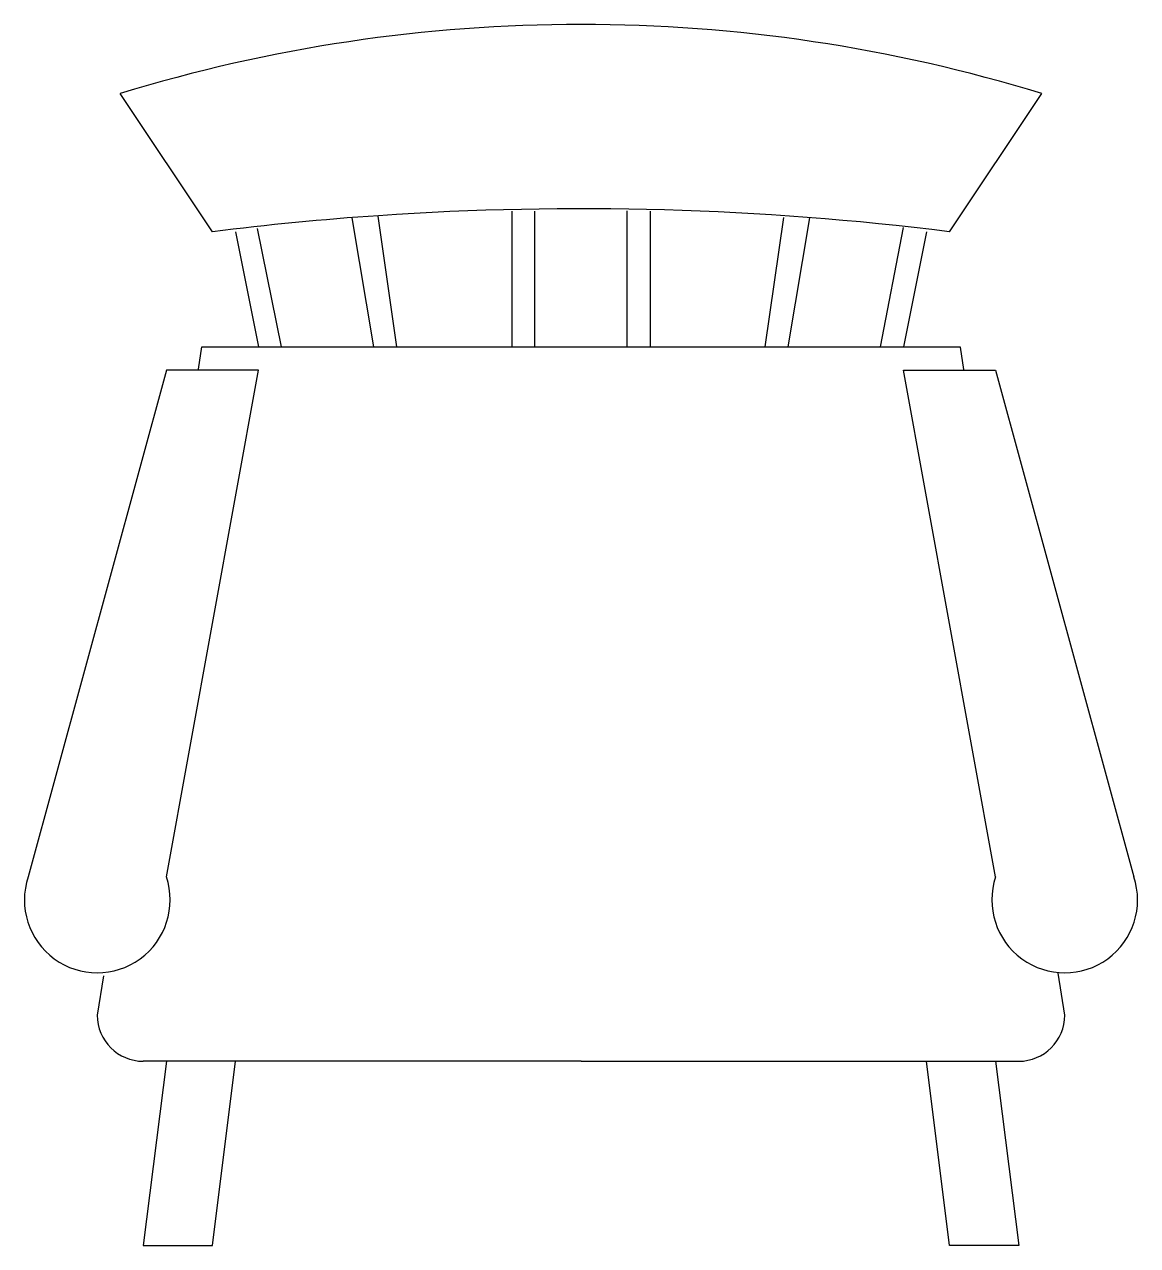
# Model space of a CAD drawing. Extents: x -12.1 to 12.1, y -26.5 to 0.
import ezdxf

# ---------------------------------------------------------------- set-up
doc = ezdxf.new("R2010")
doc.units = 0
doc.header["$MEASUREMENT"] = 0
doc.layers.get('0').update_dxf_attribs({"linetype": 'CONTINUOUS'})

msp = doc.modelspace()

# ---------------------------------------------------------------- linework, layer by layer
at = {"linetype": 'CONTINUOUS'}
for p, q in [((-8, -4.5), (-10, -1.5)), ((8, -4.5), (10, -1.5)), ((-4.5, -7), (-4.96674, -4.19951)), ((-4, -7), (-4.40532, -4.16272)), ((-1.5, -4.05012), (-1.5, -7)), ((-1, -7), (-1, -4.05012)), ((1, -7), (1, -4.04655)), ((1.5, -4.05012), (1.5, -7)), ((4, -7), (4.40187, -4.18694)), ((4.5, -7), (4.96761, -4.19437)), ((-7.5, -4.5), (-7, -7)), ((-6.5, -7), (-7.02225, -4.43)), ((6.5, -7), (7, -4.4057)), ((7.5, -4.5), (7, -7)), ((-8.23428, -6.99939), (-8.3093, -7.47958)), ((-8.23041, -7), (8.23915, -7)), ((8.31071, -7.48854), (8.23449, -7.00073)), ((-9, -7.5), (-12, -18.49999)), ((-7, -7.5), (-9, -7.5)), ((-9, -18.49999), (-7, -7.5)), ((7, -7.5), (9, -7.5)), ((9, -18.49999), (7, -7.5)), ((9, -7.5), (12, -18.49999)), ((-10.36644, -20.64523), (-10.5, -21.49999)), ((10.5, -21.49999), (10.3575, -20.58798)), ((-9, -22.49999), (-9.5, -26.49999)), ((0, -22.49999), (-9.5, -22.49999)), ((-8, -26.49999), (-7.5, -22.49999)), ((0, -22.49999), (9.5, -22.49999)), ((8, -26.49999), (7.5, -22.49999)), ((9, -22.49999), (9.5, -26.49999)), ((-9.5, -26.49999), (-8, -26.49999)), ((9.5, -26.49999), (8, -26.49999))]:
    msp.add_line(p, q, dxfattribs=at)
for centre, radius, start, end in [((0, -34.08333), 34.08333, 72.93847, 107.0615), ((0, -68.25004), 64.25, 93.92211, 97.15267), ((0, -68.25004), 64.25, 82.84733, 93.92211), ((-10.5, -18.99999), 1.58114, 161.5651, 18.43495), ((10.5, -18.99999), 1.58114, 161.5651, 18.43495), ((-9.5, -21.49999), 1, 180, 270), ((9.5, -21.49999), 1, 270, 0)]:
    msp.add_arc(centre, radius, start, end, dxfattribs=at)

doc.saveas('drawing.dxf')
